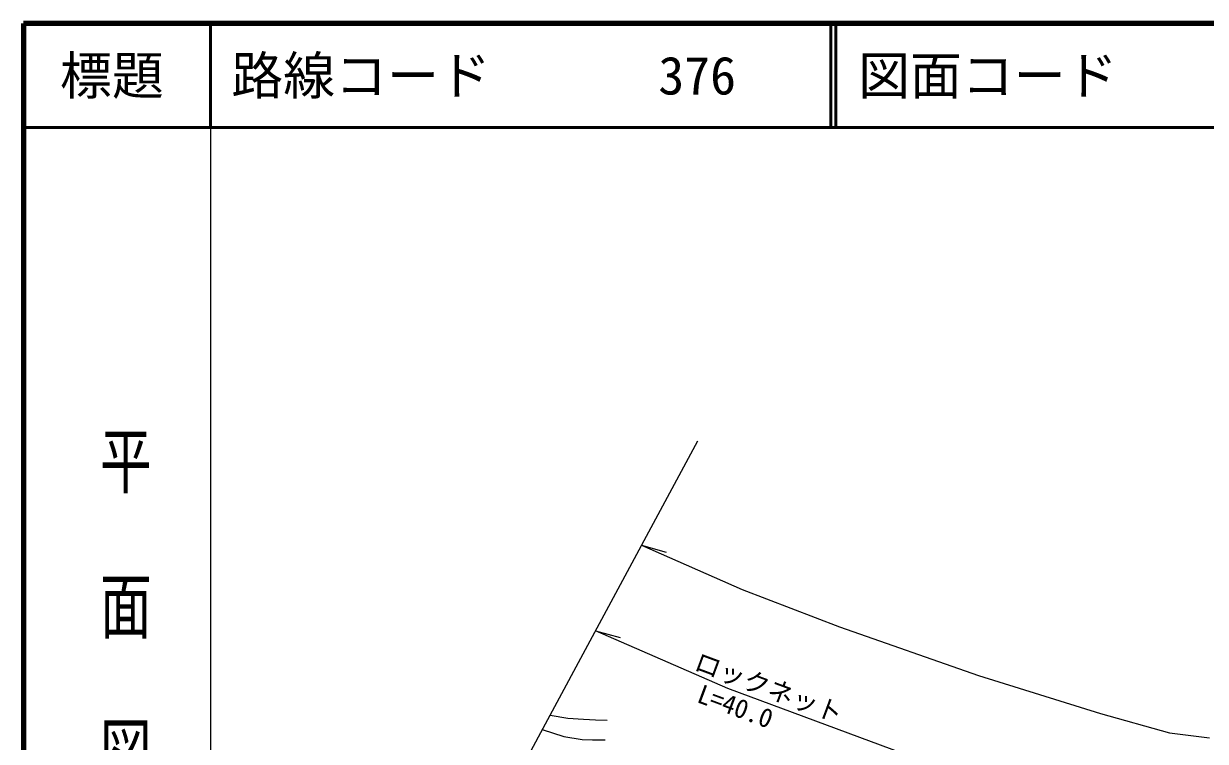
# Model space of a CAD drawing. Units: millimetres at full size, sheet at 1:1000; details may follow other scales. Extents: x 40000 to 680000, y 20000 to 380000.
# Drawn here: x 40000 to 153836, y 310844 to 380000 of the extents above; entities that cross this region are included whole.
import ezdxf
from ezdxf.enums import TextEntityAlignment as Align

# ---------------------------------------------------------------- set-up
doc = ezdxf.new("R2010")
doc.units = ezdxf.units.MM
doc.header["$LTSCALE"] = 1000
for name, color, linetype, lineweight in [('M-BGD', 7, 'Continuous', 25), ('M-BMK-OTRS', 5, 'Continuous', 25), ('M-STR-HTXT', 7, 'Continuous', 13), ('M-TTL', 2, 'Continuous', 140), ('M-TTL-BAND', 7, 'Continuous', 25), ('M-TTL-LINE', 7, 'Continuous', 50)]:
    doc.layers.add(name, color=color, linetype=linetype, lineweight=lineweight)
doc.layers.add('M-TTL-TXT', color=7, linetype='Continuous')
doc.styles.add('@ＭＳ ゴシック', font='')
doc.styles.add('ＭＳ ゴシック', font='')
doc.styles.get('@ＭＳ ゴシック').set_extended_font_data('@MS Gothic')
doc.styles.get('ＭＳ ゴシック').set_extended_font_data('MS Gothic')

msp = doc.modelspace()

# ---------------------------------------------------------------- linework, layer by layer
at = {"layer": 'M-BGD'}
for points in [[(90711, 313373), (92412, 313094), (93930, 312984), (95101, 312908), (96223, 312900)], [(89955, 311973), (92040, 311306), (93795, 311011), (94799, 310994), (96021, 310977)]]:
    msp.add_lwpolyline(points, dxfattribs=at)
at = {"layer": 'M-BMK-OTRS'}
msp.add_line((65947, 267508), (94128, 319700), dxfattribs=at)
at = {"layer": 'M-STR-HTXT'}
for p, q in [((94128, 319700), (104940, 339786)), ((99534, 329743), (101897, 329078)), ((95098, 321504), (97463, 320842))]:
    msp.add_line(p, q, dxfattribs=at)
for points in [[(99534, 329743), (109228, 325483), (118600, 321879), (131980, 317176), (143733, 313533), (150377, 311682), (154235, 311191)], [(126779, 308900), (107839, 315927), (95098, 321504)]]:
    msp.add_lwpolyline(points, dxfattribs=at)
at = {"layer": 'M-TTL'}
for p, q in [((40000, 380000), (40000, 20000)), ((680000, 380000), (40000, 380000))]:
    msp.add_line(p, q, dxfattribs=at)
at = {"layer": 'M-TTL-BAND'}
msp.add_line((58000, 370000), (58000, 20000), dxfattribs=at)
at = {"layer": 'M-TTL-LINE'}
for p, q in [((58000, 380000), (58000, 370000)), ((117750, 380000), (117750, 370000)), ((118250, 380000), (118250, 370000)), ((40000, 370000), (680000, 370000))]:
    msp.add_line(p, q, dxfattribs=at)

# ---------------------------------------------------------------- texts
at = {"layer": 'M-STR-HTXT', "style": 'ＭＳ ゴシック'}
for s, p in [('ロックネット', (104252, 317258)), ('L=40.0', (104551, 314144))]:
    msp.add_text(s, height=1833, rotation=339.643, dxfattribs=at).set_placement(p, align=Align.BOTTOM_LEFT)
at = {"layer": 'M-TTL-BAND', "style": '@ＭＳ ゴシック', "width": 1.4}
msp.add_text('平  面  図', height=3666, rotation=270, dxfattribs=at).set_placement((49777, 306475), align=Align.MIDDLE_RIGHT)
at = {"layer": 'M-TTL-TXT', "style": 'ＭＳ ゴシック'}
msp.add_text('標題', height=3666, dxfattribs=at).set_placement((48500, 375000), align=Align.MIDDLE_CENTER)
for s, p in [('路線コード', (60000, 375000)), ('図面コード', (120380, 375000)), ('376', (101142, 375000))]:
    msp.add_text(s, height=3666, dxfattribs=at).set_placement(p, align=Align.MIDDLE_LEFT)

doc.saveas('drawing.dxf')
